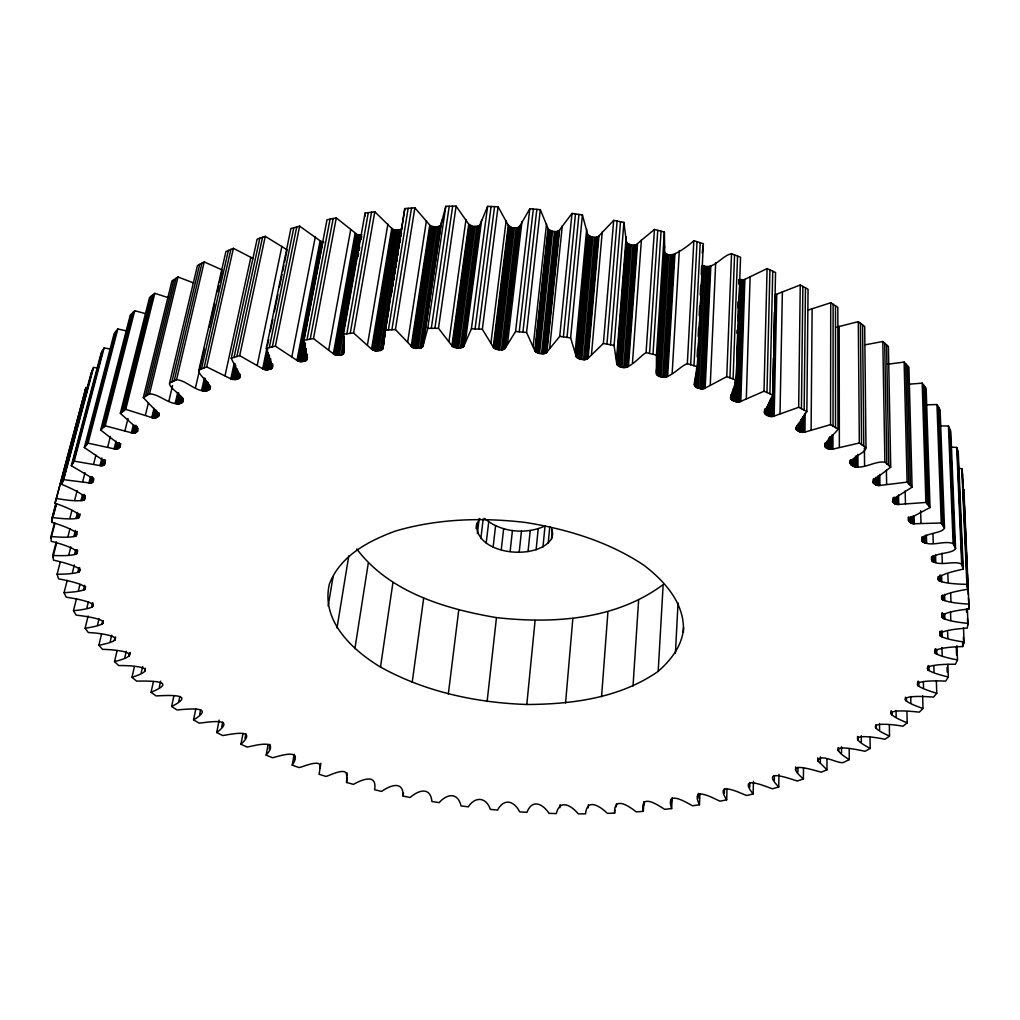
<?xml version="1.0" encoding="UTF-8"?>
<svg xmlns="http://www.w3.org/2000/svg" width="1020" height="1020" viewBox="0 0 1020 1020"><rect width="100%" height="100%" fill="white"/><g stroke="black" fill="none" stroke-linecap="round" stroke-linejoin="round"><path stroke-width="1.5" d="M807.7 310.207L830.726 302.749L837.841 307.339L837.968 429.101C834.959 435.017 814.355 448.417 831.937 449.272L831.95 434.966M831.937 449.272L832.945 449.093L832.957 434.788M837.968 429.101L833.034 426.105L833.123 304.266M826.799 447.997L826.812 441.634M347.081 772.969L346.558 782.467L353.468 784.367C361.488 779.815 377.515 772.867 374.595 789.748L381.62 791.405C389.895 785.464 403.614 780.032 403.078 796.072L410.206 797.5C418.481 790.041 430.414 786.471 431.919 801.465L439.123 802.651C447.117 793.611 457.827 792.106 461.027 805.902L468.282 806.846C475.116 796.187 486.323 797.041 490.314 809.37L497.594 810.071C504.084 797.818 514.093 800.827 519.69 811.856L526.983 812.328C532.198 798.507 542.742 803.811 549.066 813.361L556.333 813.59C559.903 798.277 571.608 805.825 578.34 813.884L585.569 813.845C587.112 797.155 600.563 806.782 607.423 813.386L614.601 813.106C613.747 795.205 629.455 806.603 636.238 811.882L643.327 811.346C639.731 792.451 658.129 805.226 664.67 809.344L671.644 808.567C665.053 788.919 686.358 802.574 692.618 805.787L699.465 804.742C689.686 784.635 713.936 798.622 719.967 801.172L726.661 799.871C713.63 779.56 740.635 793.369 746.64 795.511L753.13 793.955C736.835 773.746 766.224 786.803 772.484 788.804L778.744 786.968C759.275 767.053 790.615 779.089 797.385 781.014L803.403 778.923C780.848 759.518 813.641 770.215 821.215 772.178L826.939 769.819L826.978 758.689M827.972 448.698L827.985 440.755M828.852 449.029L828.877 437.899M829.846 449.233L829.859 436.522M833.034 426.105L830.535 424.626L830.726 302.749M830.879 449.323L830.905 436.598M826.939 769.819L820.335 763.164L820.36 756.878M824.785 446.428L824.797 443.241M825.269 446.964L825.282 443.789M825.932 447.436L825.945 442.667M820.335 763.164L817.721 761.009L817.747 757.873M817.721 761.009C820.335 752.326 839.154 764.936 843.846 762.271L849.252 759.645C821.036 741.808 855.002 749.203 865.113 751.294L870.162 748.412C839.498 732.232 873.171 736.631 884.875 739.283L889.529 736.134C856.685 721.191 889.287 723.626 902.981 726.227L907.201 722.836C872.291 708.594 903.286 710.303 919.262 712.164L922.998 708.518C886.507 695.78 915.106 695.576 933.555 697.119L936.768 693.243C899.117 682.138 924.502 680.098 945.668 681.13L948.319 677.025C910.018 667.679 931.337 663.956 955.447 664.262L957.487 659.94C919.135 652.443 935.467 647.266 962.701 646.553L964.091 642.039C926.326 636.429 936.819 630.156 967.279 628.09L967.967 623.398C931.413 619.637 935.404 612.739 968.987 608.966L968.962 604.12C934.141 602.093 931.285 595.144 967.699 589.279L962.612 473.879L961.822 468.677L958.825 468.333M320.101 767.945C322.728 757.21 300.237 768.226 298.834 767.512L292.255 765.178C303.973 747.469 279.238 756.139 272.57 757.732L266.169 755.17C281.112 737.779 253.521 745.99 247.12 747.061L240.949 744.281C259.106 727.49 228.99 734.795 222.628 735.522L216.712 732.526C237.991 716.563 205.836 722.619 199.193 723.129L193.558 719.929C217.846 705.037 184.212 709.525 176.957 709.907L171.641 706.503C198.772 692.784 164.156 695.678 156.034 695.895L151.062 692.299C180.833 679.932 145.885 681.079 136.565 681.105L131.975 677.318C163.99 667.016 129.514 665.295 118.69 665.588L114.52 661.623C148.601 652.953 115.183 649.447 102.561 649.383L98.851 645.265C134.704 638.265 102.956 633.139 88.332 632.54L85.106 628.269C122.744 622.429 92.884 616.998 76.156 615.124L73.465 610.725C112.187 606.709 85.336 599.989 66.185 597.197L64.069 592.684C103.39 590.529 80.35 582.803 58.586 578.85L57.094 574.247C96.466 573.941 78.068 565.564 53.524 560.171L52.683 555.492C91.507 556.984 78.565 548.416 51.153 541.25L51 536.533C88.638 539.695 81.855 531.496 51.612 522.214L52.186 517.484C88.051 522.112 87.886 514.922 55.054 503.179L56.38 498.474C90.053 504.339 96.53 498.78 61.582 484.296L63.699 479.642L89.887 483.008L92.208 482.549L93.483 480.917L92.565 478.303L71.311 465.694L74.23 461.155L100.942 465.757L103.428 465.413L104.996 463.832L104.461 461.18L84.316 447.563L88.064 443.152L115.094 449.042L117.721 448.813L119.99 446.875L118.843 444.095L100.661 430.058L105.226 425.825L132.37 433.015L135.124 432.926L137.776 431.09L137.011 428.26L120.334 413.355L125.728 409.351L152.745 417.868L155.614 417.907L158.635 416.211L158.291 413.355L143.323 397.634L149.532 393.911C160.293 393.886 171.079 407.401 181.891 402.76C187.31 397.035 168.772 389.066 169.562 383.099L176.562 379.695C187.297 380.46 197.09 393.733 208.156 390.328C216.036 385.981 197.051 375.424 198.925 369.928L206.677 366.881L231.757 379.3L237.609 379.07L239.483 378.178L240.095 376.431L231.247 358.288L239.7 355.648L263.581 369.278L266.666 369.903L271.014 368.934L272.519 367.481L272.455 366.193L266.296 348.343L275.387 346.162L297.802 360.927L300.862 361.705L305.464 360.965L307.377 358.313L303.82 340.272L313.471 338.576L334.139 354.373L337.161 355.304L341.981 354.807L344.339 352.27L343.485 334.19L353.608 332.992L371.548 349.146L375.207 350.803L380.205 350.548L382.844 348.802L384.91 330.2L388.403 329.957L395.416 329.536L412.679 347.578L415.739 348.419L421.591 347.718L423.007 346.06L427.711 328.389L445.791 206.32L456.106 206.116L468.741 224.209L472.846 226.427L477.755 226.274L479.91 224.948L487.611 206.371L498.066 206.741L508.291 225.331L512.129 227.753L517.102 227.881L519.461 226.682L529.826 208.743L540.319 209.686L548.39 229.309L552.572 231.362L556.537 231.616L559.075 230.558L572.003 213.422L582.407 214.94L587.775 234.727L591.689 236.984L595.642 237.443L598.332 236.551L613.696 220.371L623.908 222.424L626.344 241.498L616.756 363.898C625.783 375.373 639.03 356.567 646.068 352.576L654.457 229.474L664.364 232.063L664.619 246.292L656.408 374.008C666.188 384.54 678.721 366.409 687.34 363.694L697.31 366.741L694.39 384.553L696.469 387.511L701.212 388.9L704.335 388.531L726.775 376.635L736.223 380.116L730.499 398.042L733.099 400.771L736.746 401.969L739.895 401.765L763.993 391.234L772.854 395.084L764.439 412.335L766.606 415.127L770.036 416.479L773.185 416.428L798.673 407.299L806.858 411.481L795.906 427.915L796.314 429.764L799.871 431.932L804.946 432.097L830.535 424.626M811.104 430.006L812.124 308.537M802.893 432.429L803.072 416.67M803.951 432.327L804.143 415M804.155 410.078L805.481 287.831L800.254 284.988L774.856 294.895L774.677 302.8M804.946 432.097L805.137 413.189M806.858 411.481L808.069 289.272L805.481 287.831M803.403 778.923L803.505 767.881M798.673 407.299L800.254 284.988M798.583 431.269L798.685 423.389M795.625 770.036L795.664 766.861M799.871 431.932L799.986 422.484M800.815 432.225L800.968 419.628M801.427 408.688L802.88 286.403M797.882 772.216L797.933 767.474M801.835 432.391L802 418.213M796.314 429.764L796.365 426.615M796.888 430.3L796.951 425.569M797.627 430.746L797.704 424.447M778.744 786.968L778.974 774.256M780.007 413.725L782.378 291.847M774.307 780.249L774.397 775.531M770.036 416.479L770.431 399.1M771.082 416.594L771.515 397.634M772.153 416.581L773.453 358.109M773.657 348.623L774.46 312.286M772.854 395.084L775.557 272.519L767.091 268.579L744.001 279.773L739.105 279.48L738.977 282.642M773.185 416.428L775.837 294.729M774.154 416.147L776.755 294.423M765.14 414.197L765.255 409.453M765.79 414.706L765.943 408.382M766.963 392.509L769.934 269.879M766.606 415.127L766.798 407.222M767.652 415.612L767.907 404.558M769.042 416.224L769.373 402.007M769.921 393.796L772.752 271.192M753.13 793.955L753.448 781.333M763.993 391.234L767.091 268.579M764.452 412.985L764.528 409.823M764.694 413.61L764.809 408.867M737.702 330.301L735.713 401.765L740.01 279.811M737.957 320.764L738.493 301.716M738.977 284.236L739.105 279.48M749.751 787.236L749.878 782.493M746.296 398.68L750.146 276.509M724.327 793.203L724.481 788.485M737.817 402.046L742.012 280.079M738.875 401.969L743.032 279.99M739.895 401.765L744.001 279.773M726.661 799.871L727.03 788.728M740.813 401.434L744.88 279.416M733.087 378.943L737.562 256.084L731.531 253.75C721.675 255.433 713.388 270.938 702.487 265.327L696.469 387.511M733.099 400.771L733.558 388.097M736.223 380.116L740.558 257.269L737.562 256.084M736.746 401.969L740.992 280.015M729.938 377.782L734.553 254.911M730.613 398.692L730.728 395.531M730.945 399.33L731.123 394.574M731.493 399.904L731.722 393.554M732.22 400.388L732.564 390.877M726.775 376.635L731.531 253.75M734.221 401.217L735.05 380.664M736.95 333.234L737.077 330.072M737.97 307.938L738.225 301.614M698.152 798.15L698.356 793.381M699.465 804.742L699.924 793.662M710.251 385.088L715.696 262.675M705.19 388.148L710.838 265.914M700.166 388.735L706.019 266.577M701.212 388.9L707.038 266.73M702.296 388.913L708.071 266.73M703.354 388.786L709.078 266.59M704.335 388.531L710.022 266.322M683.349 632.234C685.185 603.827 665.116 581.591 644.066 565.361C608.57 541.645 567.311 529.176 525.478 522.469C481.886 517.357 437.389 518.632 395.084 531.165C368.233 541.11 340.183 555.811 329.358 584.128C320.943 620.81 352.002 649.867 380.498 667.054C425.136 691.84 476.085 702.742 526.804 704.488C572.284 704.31 620.045 697.986 658.193 671.351C671.147 659.902 682.533 645.341 683.578 627.478M695.653 387.052L696.609 368.003M697.157 356.898L697.553 348.955M698.177 336.268L698.572 328.325M699.197 315.639L699.669 306.115M700.23 295.009L700.702 285.485M701.25 274.38L701.645 266.437M697.31 366.741L703.379 243.729L693.855 240.656C691.165 243.601 661.84 267.75 664.619 246.292M697.399 387.855L703.392 265.684M698.585 388.25L704.514 266.08M671.351 802.077L671.504 798.915M671.644 808.567L672.206 797.551M693.995 365.708L700.217 242.696M694.378 385.216L694.62 380.46M694.594 385.879L694.824 381.11M695.028 386.491L695.576 375.385M695.551 380.179L695.793 375.411M687.34 363.694L693.855 240.656M675.431 653.131L678.032 602.973M690.668 364.701L697.043 241.663M658.193 671.351L663.153 584.587C615.838 619.93 553.261 623.934 496.472 617.61C445.281 608.914 389.359 592.237 356.796 549.002M643.327 811.346L643.888 801.809M644.015 804.997L644.206 801.847M672.18 373.09L679.32 250.55M663.778 377.4L671.262 255.115M664.861 377.362L672.295 255.064M665.881 377.183L673.276 254.873M666.825 376.877L674.182 254.528M667.628 376.444L674.947 254.082M658.831 376.227L666.532 253.942M659.825 376.533L667.475 254.248M661.062 376.877L668.661 254.592M662.707 377.298L670.229 255.013M656.408 374.008L656.447 355.164L664.364 232.063M656.421 371.752L657.237 359.04M657.428 355.853L658.244 343.141M658.448 339.966L659.264 327.242M659.468 324.067L660.284 311.355M660.488 308.167L661.291 295.456M661.495 292.281L662.312 279.569M662.515 276.382L663.331 263.67M663.535 260.495L664.147 250.958M656.714 374.671L664.517 252.335M657.25 375.271L665.027 252.96M657.964 375.806L665.703 253.508M656.447 355.164L653.004 354.284L661.075 231.196M633.025 686.065L638.609 600.232M614.601 813.106L614.818 809.944M616.258 806.909L616.475 803.773M653.004 354.284L649.536 353.43L657.772 230.329M632.464 362.852L641.376 240.261L654.457 229.474M626.841 367.302L635.983 244.953L641.376 240.261M627.721 366.945L636.824 244.57M628.447 366.473L637.525 244.06M588.183 807.827L588.425 804.665M622.009 367.238L631.354 244.927L627.504 243.474L626.344 241.498M623.704 367.582L632.974 245.259L631.354 244.927M624.788 367.633L634.006 245.31L635.983 244.953M625.846 367.544L635.026 245.208M601.57 696.711L607.933 611.656M617.355 365.224L626.917 242.875M617.98 365.81L627.504 243.474M618.77 366.308L628.256 243.984M619.701 366.703L629.149 244.379M620.721 366.958L630.13 244.647M616.756 363.898L614.078 345.512L623.908 222.424M616.539 359.346L626.165 236.767M616.947 364.573L626.522 242.212M614.078 345.512L610.521 344.798L620.517 221.722M610.521 344.798L606.951 344.11L617.113 221.034M582.407 214.94L570.626 337.913L576.389 357.025L580.507 359.244L584.626 359.716L587.431 358.874L603.381 343.434L613.696 220.371M967.699 589.279L966.896 584.32C934.192 583.822 924.579 577.435 963.262 569.147L961.669 564.098C953.177 559.891 938.285 567.579 931.566 560.018C932.28 551.96 951.634 554.6 955.574 548.709L953.139 543.609C944.023 539.797 929.539 548.072 921.952 540.766C921.124 532.759 941.575 534.161 944.507 528.118L941.243 523.005L913.282 523.77L909.177 521.513L908.488 520.136L909.394 518.555L930.023 507.526L925.905 502.452L897.715 504.517L894.948 503.893L892.487 501.572L893.571 498.895L912.097 487.139L907.111 482.141L878.921 485.558L876.027 485.061L873.184 482.791L873.859 480.012L890.728 467.134L884.901 462.251C874.229 460.351 861.224 471.584 851.33 465.018C846.46 458.656 866.005 453.632 865.98 447.716L864.679 326.502L858.304 321.657L836.719 327.114M565.564 702.895L572.845 618.464M559.878 807.763L560.146 804.601M591.485 354.488L602.246 231.961M585.671 359.563L596.636 237.277M586.615 359.282L597.542 236.984M587.431 358.874L598.332 236.551M588.081 358.351L598.944 236.002M580.507 359.244L591.689 236.984M581.808 359.461L592.952 237.201M583.542 359.716L594.596 237.456M584.626 359.716L595.642 237.443M576.096 356.35L587.507 234.026M576.389 357.025L587.775 234.727M576.899 357.663L588.26 235.378M577.6 358.224L588.922 235.951M578.467 358.683L589.751 236.423M579.449 359.027L590.682 236.78M575.178 351.76L586.666 229.27M476.595 523.897C474.988 555.033 537.132 561.255 551.527 538.828L552.394 529.737M570.626 337.913L567.005 337.39L578.952 214.417M548.199 543.303L549.806 526.69M540.319 209.686L526.562 332.482L535.181 351.454L539.567 353.481L543.711 353.749L546.35 352.754L559.738 336.37L572.003 213.422M526.804 704.488L535.092 620.453M567.005 337.39L563.371 336.868L575.484 213.919M542.959 547.051L545.037 525.963C525.784 534.837 500.642 532.325 484.436 518.364M536.099 549.869L538.216 528.819M528.041 551.591L530.209 530.566M549.691 348.139L562.3 225.726M543.711 353.749L556.537 231.616M544.718 353.545L557.494 231.4M545.611 353.213L558.361 231.043M546.35 352.754L559.075 230.558M546.911 352.206L559.61 229.984M539.567 353.481L552.572 231.362M519.218 552.139L521.449 531.139M541.556 353.71L554.472 231.591M542.64 353.8L555.517 231.68M534.786 350.778L548.02 228.62M535.181 351.454L548.39 229.309M535.78 352.066L548.951 229.933M536.558 352.589L549.691 230.482M537.476 353.022L550.57 230.915M538.496 353.315L551.539 231.208M510.127 551.501L512.422 530.502M533.179 346.201L546.516 223.877M487.126 701.467L496.472 617.61M498.066 206.741L482.345 329.256L493.731 347.909L498.359 349.733L502.478 349.796L504.925 348.661L515.584 331.474L522.903 332.137L536.826 209.355M501.279 549.678L503.638 528.692M493.157 546.809L495.58 525.797M519.244 331.793L533.32 209.049M515.584 331.474L529.826 208.743M507.488 343.842L521.972 221.646M486.208 543.01L488.695 521.985M502.478 349.796L517.102 227.881M480.853 538.522L483.2 518.95M503.434 349.541L518.02 227.613M504.262 349.159L518.823 227.205M504.925 348.661L519.461 226.682M505.384 348.075L519.907 226.07M497.275 349.63L512.129 227.753M498.359 349.733L513.162 227.855M477.385 533.562L479.209 518.491M499.685 349.822L514.437 227.932M501.432 349.898L516.107 227.995M493.234 347.259L508.291 225.331M493.731 347.909L508.75 226.006M494.407 348.496L509.401 226.606M495.248 348.993L510.204 227.116M496.217 349.375L511.122 227.498M490.951 342.733L506.149 220.651M448.328 693.995L458.745 610.087M702.232 253.049L703.188 245.284M456.106 206.116L438.485 328.287L452.472 346.456L458.605 348.062L463.577 346.647L471.418 328.81L478.699 329.09L494.572 206.601M475.065 328.95L491.092 206.486M465.362 341.662L481.669 219.759M471.418 328.81L487.611 206.371M460.339 348.062L476.786 226.453M461.346 347.897L477.755 226.274M462.238 347.603L478.622 225.955M463.003 347.17L479.349 225.509M403.078 796.072L403.499 792.948M463.577 346.647L479.91 224.948M463.934 346.022L480.267 224.311M455.149 347.794L471.826 226.223M456.208 347.986L472.846 226.427M457.291 348.05L473.879 226.465M412.195 682.367L423.67 598.192M458.605 348.062L475.142 226.478M451.898 345.818L468.741 224.209M452.472 346.456L469.276 224.859M453.237 347.004L470.003 225.42M454.142 347.463L470.857 225.892M448.966 341.381L465.987 219.619M445.791 206.32L440.806 225.369L436.356 227.167L430.389 225.853L414.872 207.812L404.812 208.577L398.718 247.72M427.711 328.389L434.89 328.3L452.663 206.167M380.498 667.054L392.955 582.382M431.294 328.338L449.221 206.244M422.255 347.259L440.347 225.968M422.739 346.698L440.806 225.369M423.007 346.06L441.826 220.078M418.098 348.381L436.356 227.167M419.794 348.292L437.962 227.052M420.75 348.075L438.893 226.822M421.591 347.718L439.697 226.453M412.679 347.578L431.167 226.389M346.558 782.467L347.284 777.763M413.635 347.998L432.072 226.81M414.668 348.279L433.067 227.09M415.739 348.419L434.099 227.23M416.81 348.419L435.106 227.218M411.187 346.456L429.751 225.229M411.85 347.068L430.389 225.853M407.656 342.159L426.424 220.792M354.896 648.669L368.245 563.32M391.909 329.74L411.519 208.054M395.416 329.536L414.872 207.812M388.403 329.957L408.153 208.309M320.854 763.279L319.081 774.282L325.839 776.399C327.968 776.513 347.769 765.484 346.596 776.08M380.205 350.548L400.031 229.755L402.199 228.544M381.11 350.281L400.898 229.474M381.875 349.898L404.812 208.577M383.036 343.651L398.208 250.869M336.995 628.027L348.776 555.951M382.462 349.401L384.005 339.979M384.514 336.842L385.024 333.706M385.534 330.556L386.044 327.42M386.567 324.284L387.077 321.147M387.587 318.01L388.097 314.861M388.607 311.725L389.13 308.588M391.693 292.893L392.203 289.756M392.713 286.62L393.223 283.471M393.745 280.334L394.255 277.198M394.765 274.061L395.275 270.925M395.798 267.776L396.308 264.639M396.818 261.502L397.328 258.366M397.838 255.23L398.361 252.08M398.871 248.944L399.381 245.807M399.891 242.671L400.414 239.534M400.924 236.385L401.434 233.248M382.844 348.802L384.119 340.961M384.642 337.811L385.152 334.675M383.01 348.151L384.03 341.878M344.301 340.782L341.981 354.807L344.199 342.312M361.067 239.483L361.59 236.372L361.029 239.483M375.207 350.803L395.237 230.061L400.031 229.755M376.278 350.893L396.27 230.15M377.323 350.829L397.264 230.087M378.573 350.727L398.463 229.959M328.147 606.109L333.094 576.555M371.548 349.146L391.744 228.391L374.799 211.765L365.083 213.091L343.485 334.19M372.274 349.72L392.445 228.977L391.744 228.391M373.167 350.204L393.286 229.462L392.445 228.977M374.161 350.561L394.23 229.831L393.286 229.462M367.442 345.015L387.88 224.119M292.255 765.178L294.104 754.29M294.27 758.944L294.805 755.82M341.024 354.973L344.263 336.243M358.058 256.657L358.594 253.534M359.142 250.41L359.678 247.286M353.608 332.992L374.799 211.765M476.047 528.436L476.914 523.413L479.986 518.81M350.23 333.374L371.56 212.198M343.689 347.743L344.25 344.62M342.822 354.488L344.199 346.685M346.851 333.769L368.309 212.632M343.498 354.067L344.339 349.375M336.09 355.126L357.701 234.906L336.281 217.91L327.012 219.772L303.82 340.272M337.161 355.304L358.721 235.084L361.845 234.804M266.169 755.17L268.132 744.243M338.206 355.342L359.728 235.123M339.214 355.228L360.685 234.995M269.203 749.062L270.045 744.358M333.336 353.838L355.075 233.593M334.139 354.373L355.84 234.154M335.07 354.807L356.732 234.587M328.72 349.898L350.714 229.551M245.004 738.327L245.871 733.673M240.949 744.281L242.977 733.469M310.246 339.125L333.17 218.522M306.242 360.621L307.428 354.399M306.841 360.149L307.428 357.038M313.471 338.576L336.281 217.91M300.862 361.705L304.445 343.064M301.894 361.692L305.464 343.039M302.851 361.539L305.528 347.552M307.02 339.685L330.085 219.134M303.998 361.297L306.37 348.865M305.464 360.965L306.65 354.743M296.947 360.43L320.089 240.784L299.663 226.147L290.917 228.493L266.296 348.343M297.802 360.927L320.905 241.294L320.089 240.784M298.771 361.309L321.835 241.689L320.905 241.294M299.816 361.577L322.817 241.957L321.835 241.689M221.799 726.763L222.704 722.096M271.932 364.255L271.014 368.934L271.945 364.293M216.712 732.526L219.147 720.107M291.873 356.719L315.295 236.971M275.387 346.162L299.663 226.147M271.702 368.551L272.633 363.911M272.212 368.054L272.837 364.969M265.621 369.826L268.77 354.373M266.666 369.903L269.497 355.993M267.661 369.839L269.854 359.014M272.34 346.876L296.731 226.912M268.553 369.635L270.759 358.81M199.69 714.395L200.634 709.767M262.675 368.819L266.794 348.738M267.431 345.64L268.693 339.456M270.287 331.729L272.824 319.375M274.405 311.648L277.899 294.64M279.48 286.913L282.017 274.558M282.655 271.46L283.917 265.276M284.554 262.191L287.092 249.823L265.276 236.334L257.129 239.139L231.247 358.288M263.581 369.278L267.699 349.184M264.575 369.61L268.056 352.614M269.318 347.603L293.824 227.702M193.558 719.929L195.789 709.002M257.219 365.377L281.915 246.279M269.624 369.342L271.231 361.603M178.819 701.237L179.8 696.583M239.483 378.178L240.146 375.054M171.641 706.503L173.935 695.678M239.7 355.648L265.276 236.334M234.829 379.772L237.163 368.87M235.773 379.657L237.775 370.311M236.614 379.414L238.272 371.624M237.609 379.07L238.935 372.835M238.871 378.598L239.866 373.919M234.039 357.395L259.832 238.195M230.813 378.892L234.166 363.324M231.757 379.3L235.11 363.732M236.857 356.515L262.548 237.252M232.764 379.58L235.773 365.581M233.809 379.746L236.143 368.858M159.298 687.327L160.637 681.169M151.062 692.299L153.421 681.564M225.025 375.717L250.844 257.346L233.401 248.319L225.904 251.545L198.925 369.928M207.251 390.724L208.641 384.527M144.725 671.326L145.427 668.215M208.156 390.328L209.202 385.688M209.317 389.793L210.005 386.695M209.84 389.347L210.528 386.248M202.559 390.839L205.339 378.471M203.579 391.081L206.002 380.256M141.257 672.703L142.66 666.493M204.599 391.195L206.677 381.913M205.581 391.17L207.659 381.888M206.486 391.004L208.208 383.265M204.064 367.889L230.877 249.377M206.677 366.881L233.401 248.319M201.59 390.481L204.37 378.101M181.891 402.76L182.95 398.157M195.534 387.6L204.344 348.916M209.278 327.242L214.57 304.036M217.387 291.656L218.79 285.472M219.491 282.374L221.965 271.537M201.488 368.896L228.378 250.461M131.975 677.318L134.423 666.506M128.66 656.166L129.374 653.081M129.145 655.924L129.859 652.838M129.476 655.618L130.177 652.545M179.979 403.729L181.407 397.583M180.68 403.41L182.095 397.252M124.861 657.39L126.276 651.232M114.52 661.623L117.032 650.9M175.185 403.435L177.697 392.687M176.167 403.754L178.678 393.006M177.187 403.945L179.341 394.727M178.194 404.009L179.979 396.321M179.137 403.933L180.922 396.244M114.367 640.381L115.082 637.322M114.903 640.165L115.617 637.105M176.562 379.695L204.242 261.936L222.322 269.994M169.562 383.099L197.459 265.544L204.242 261.936M110.236 641.452L111.703 635.243M171.87 381.952L199.703 264.333M168.938 400.86L172.571 385.496M174.203 380.817L201.96 263.122M156.391 417.664L157.501 413.023M157.016 417.308L158.125 412.666M158.1 416.606L158.827 413.521M158.635 416.211L159.375 413.113M551.527 538.828L552.712 533.855L551.667 528.692M101.974 624.049L102.714 620.963M151.75 417.601L153.982 408.331M102.561 623.845L103.313 620.772M152.745 417.868L154.606 410.142M98.851 645.265L101.439 634.44M153.752 418.009L155.601 410.282M154.721 418.022L156.57 410.295M155.614 417.907L157.093 411.723M97.525 624.941L99.016 618.783M147.441 395.148L175.976 278.307L178.003 276.994L193.66 282.974M149.532 393.911L178.003 276.994M145.375 415.331L148.384 402.964M85.106 628.269L88.128 615.991M133.352 433.117L135.239 425.442M91.647 607.206L92.769 602.616M134.283 433.079L136.17 425.416M143.323 397.634L171.959 280.933L175.976 278.307M92.284 607.04L93.037 603.98M135.124 432.926L136.629 426.781M135.839 432.646L137.343 426.513M136.387 432.263L137.509 427.661M145.375 396.385L173.961 279.62M137.317 431.524L138.057 428.451M86.878 607.92L88.396 601.8M131.376 432.811L133.276 425.136M132.37 433.015L134.257 425.353M83.525 589.955L84.685 585.327M118.83 448.099L119.99 443.47M119.608 447.321L120.373 444.223M84.214 589.815L84.991 586.729M119.99 446.875L120.755 443.776M84.775 589.586L85.552 586.487M124.924 430.848L127.984 418.582M73.465 610.725L76.538 598.51M78.463 590.452L80.006 584.281M114.112 448.876L116.05 441.163M123.904 410.678L153.025 294.729L154.81 293.327L169.244 297.993M115.094 449.042L116.65 442.871M125.728 409.351L154.81 293.327M116.05 449.081L117.606 442.922M116.943 449.004L118.486 442.833M117.721 448.813L119.263 442.642M118.358 448.507L119.518 443.878M104.371 464.648L105.532 460.058M77.749 572.36L78.922 567.757M78.502 572.245L79.662 567.643M79.114 572.042L79.891 568.969M120.334 413.355L149.532 297.547L153.025 294.729M122.107 412.016L151.266 296.131M76.487 553.987L77.265 550.94M76.87 553.643L77.647 550.583M72.407 572.641L74.358 564.965M99.986 465.63L101.923 457.98M100.942 465.757L102.497 459.637M101.86 465.757L103.415 459.637M102.701 465.643L104.257 459.523M107.648 447.232L110.389 436.433M103.428 465.413L104.588 460.823M103.989 465.069L105.149 460.479M103.683 427.227L133.212 312.209L134.729 310.73L146.332 313.841M76.015 536.099L77.201 531.471M89.887 483.008L91.468 476.863M90.767 482.97L92.348 476.825M105.226 425.825L134.729 310.73M91.558 482.817L92.731 478.201M92.208 482.549L93.394 477.934M64.069 592.684L67.218 580.367M92.692 482.192L93.483 479.119M74.486 554.523L75.659 549.933M92.998 481.759L93.789 478.673M75.276 554.447L76.436 549.856M75.952 554.268L77.125 549.678M75.964 518.53L77.545 512.397M80.975 500.616L82.543 494.509M76.844 518.517L78.03 513.927M81.88 500.642L83.449 494.547M77.622 518.402L78.808 513.812M100.661 430.058L130.241 315.18L133.212 312.209M68.876 554.561L70.839 546.937M78.298 518.185L79.088 515.125M82.709 500.565L84.29 494.47M73.848 536.533L75.429 530.375M78.808 517.88L79.598 514.807M79.152 517.484L80.096 513.952M83.449 500.386L84.622 495.809M102.153 428.642L131.72 313.688M74.677 536.494L75.862 531.866M84.023 500.093L85.208 495.516M84.443 499.711L85.221 496.663M88.944 482.932L90.525 476.786M93.547 464.291L95.905 455.111M75.416 536.341L76.602 531.726M69.921 518.058L71.923 510.395M74.753 499.864L77.137 490.722M57.094 574.247L60.269 561.994M68.008 536.329L69.997 528.628M82.607 481.899L85.004 472.668M84.316 447.563L114.138 333.655L117.835 329.001L126.493 330.888M85.54 446.084L115.349 332.099M86.789 444.618L116.573 330.544M88.064 443.152L117.835 329.001M52.683 555.492L56.291 541.786M52.951 557.06L56.546 543.354M51 536.533L54.672 522.699M51.038 538.114L54.697 524.28M71.311 465.694L101.197 352.767L104.104 347.973L110.287 349.006M72.267 464.176L102.14 351.161M73.236 462.659L103.109 349.567M74.23 461.155L104.104 347.973M55.054 503.179L86.037 387.294L56.38 498.474M52.186 517.484L55.858 503.714M51.982 519.065L56.049 503.765M51.79 520.633L56.266 503.829M51.612 522.214L52.428 519.154M53.244 516.107L56.495 503.893M61.582 484.296L91.379 372.351L93.534 367.455L98.073 368.003M62.271 482.74L92.08 370.719M62.972 481.198L92.794 369.087M63.699 479.642L93.534 367.455M84.647 392.241L85.552 388.939M832.945 449.093L859.337 443.011L865.98 447.716M864.845 344.862L882.81 341.509L888.407 346.545L890.728 467.134M887.527 364.255L904.128 362.075L908.922 367.264L912.097 487.139M908.629 384.221L922.195 383.15L926.16 388.429L930.023 507.526M926.517 404.838L936.959 404.532L940.121 409.861L944.507 528.118M434.89 328.3L438.485 328.287M940.504 425.875L948.46 426.028L950.806 431.358L955.574 548.709M632.974 245.259L634.006 245.31M478.699 329.09L482.345 329.256M950.512 447.053L956.722 447.461L958.277 452.752L963.262 569.147M522.903 332.137L526.562 332.482M322.817 241.957L323.837 242.072M559.738 336.37L563.371 336.868M357.701 234.906L358.721 235.084M603.381 343.434L606.951 344.11M394.23 229.831L395.237 230.061M646.068 352.576L649.536 353.43M250.844 257.346L253.036 258.647M969 607.359L963.887 489.511L964.282 502.554M964.423 505.729L965.264 524.79M965.404 527.965L966.322 548.607M966.463 551.782L967.304 570.843M967.444 574.018L968.362 594.673M968.503 597.847L968.987 608.966M962.115 470.411L967.457 587.622M961.822 468.677L966.896 584.32M967.355 609.208L967.967 623.398M967.075 609.208L967.202 612.357M967.483 618.668L967.763 624.967M966.769 609.208L966.909 612.357M966.45 609.208L966.59 612.357M957.78 450.993L962.752 567.464M957.257 449.233L962.217 565.781M956.722 447.461L961.669 564.098M963.492 627.784L964.091 642.039M963.377 637.219L963.645 643.543M962.574 643.39L962.701 646.553M950.041 429.586L954.784 547M949.263 427.801L953.968 545.305M948.46 426.028L953.139 543.609M956.913 645.622L957.487 659.94M956.263 647.075L956.569 655.019M950.665 593.347L950.971 601.303M950.512 612.051L950.806 619.943M947.873 574.285L948.166 582.203M947.606 631.66L947.835 637.997M939.088 408.076L943.449 526.409M947.86 664.415L948.319 677.025M938.043 406.304L942.352 524.701M944.584 594.265L944.813 600.627M947.057 667.386L947.223 672.103M944.724 614.295L944.89 619.025M936.959 404.532L941.243 523.005M943.755 595.68L943.933 600.448M941.97 553.299L942.301 562.747M943.882 614.091L944.048 618.834M942.977 595.412L943.143 600.193M943.156 613.81L943.334 618.541M941.587 575.433L941.817 581.77M942.327 595.068L942.493 599.836M941.906 596.241L942.008 599.428M942.582 613.441L942.748 618.184M941.6 595.782L941.715 598.969M942.161 613.02L942.34 617.763M940.669 575.305L940.886 581.63M942.008 613.084L942.11 617.304M941.957 630.538L942.187 636.888M939.828 575.063L940.057 581.387M941.919 647.534L942.199 655.388M941.231 631.903L941.396 636.658M939.178 576.313L939.343 581.068M938.68 577.498L938.782 580.66M940.567 631.584L940.733 636.34M938.119 576.542L938.413 580.202M940.057 631.214L940.21 635.97M939.764 632.375L939.879 635.549M935.518 554.714L935.786 562.581M934.613 556.193L934.83 562.479M933.733 555.976L933.937 562.275M932.956 533.575L933.274 543.086M936.679 649.37L936.832 654.088M932.956 555.683L933.172 561.969M935.939 649.115L936.105 653.833M932.382 556.869L932.535 561.586M935.34 648.796L935.493 653.501M936.347 680.569L936.768 693.243M931.936 556.41L932.089 561.14M934.945 649.982L935.047 653.119M931.719 557.494L931.821 560.643M931.464 556.869L931.566 560.018M924.859 386.669L928.672 505.831M933.848 665.716L934.052 672.027M923.534 384.91L927.307 504.135M922.195 383.15L925.905 502.452M926.389 535.283L926.632 543.201M925.408 535.219L925.65 543.15M928.85 665.818L928.99 670.548M924.528 536.635L924.719 542.971M928.174 665.537L928.315 670.28M923.699 536.354L923.878 542.704M927.677 666.787L927.766 669.936M923.049 537.578L923.189 542.334M922.513 537.132L922.654 541.888M922.169 536.635L922.309 541.39M921.863 537.591L921.952 540.766M920.639 510.752L921.009 523.362M923.368 681.513L923.546 687.85M922.641 695.793L922.998 708.518M918.688 681.462L918.816 686.231M914.086 515.916L914.303 523.783M918.064 681.169L918.191 685.937M917.63 682.405L917.707 685.58M913.078 515.89L913.282 523.77M912.148 517.331L912.313 523.642M907.341 365.53L910.465 485.469M911.268 517.089L911.434 523.387M910.503 516.745L910.669 523.043M909.942 517.892L910.057 522.622M905.747 363.796L908.794 483.799M909.509 517.395L909.636 522.125M909.088 518.351L909.177 521.513M908.527 517.522L908.603 520.684M908.412 516.974L908.488 520.136M904.128 362.075L907.111 482.141M910.72 696.52L910.873 702.793M905.161 491.053L905.467 503.752M906.946 711.807L907.201 722.836M906.41 697.897L906.474 701.046M905.837 697.591L905.9 700.74M905.416 697.234L905.479 700.383M898.531 494.968L898.735 504.492M897.549 496.587L897.715 504.517M896.542 496.498L896.707 504.428M895.636 497.875L895.777 504.211M894.821 497.556L894.948 503.893M894.132 497.148L894.259 503.485M893.66 498.244L893.762 503M893.099 497.632L893.188 502.388M896.044 710.506L896.159 716.831M886.558 344.862L888.815 465.502M892.066 711.794L892.117 714.956M891.544 711.475L891.607 714.637M884.697 343.179L886.865 463.883M891.008 710.723L891.25 714.28M886.393 470.233L886.635 484.423M882.81 341.509L884.901 462.251M889.338 725.054L889.529 736.134M879.788 474.466L879.954 485.482M878.781 476.111L878.921 485.558M877.761 476.072L877.901 485.507M876.805 477.475L876.919 485.341M875.925 477.181L876.027 485.061M879.508 723.55L879.597 729.899M875.185 478.367L875.275 484.666M874.293 479.17L874.357 483.901M873.63 478.571L873.694 483.301M873.145 479.642L873.184 482.791M875.874 724.761L875.912 727.936M870.034 737.256L870.162 748.412M864.399 448.124L864.577 465.553M862.576 324.883L863.787 446.148M860.446 323.263L861.568 444.58M858.304 321.657L859.337 443.011M861.288 735.7L861.339 741.999M857.896 454.295L857.999 466.956M856.889 456.004L856.978 467.083M857.986 736.81L858.011 739.959M855.844 456.004L855.933 467.083M857.59 736.465L857.616 739.615M854.849 457.457L854.913 466.956M853.918 458.796L853.969 466.701M853.115 460.02L853.153 466.344M852.07 460.849L852.095 465.604M851.305 460.275L851.33 465.018M850.718 459.778L850.744 464.533M850.349 460.81L850.361 463.972M850.17 460.224L850.183 463.386M849.201 748.591L849.252 759.645M841.525 746.755L841.538 753.091M839.167 326.362L839.358 447.346M838.567 747.813L838.567 750.988M838.223 747.469L838.223 750.643M835.495 305.796L835.507 427.597M365.083 213.091L365.083 216.227M183.217 399.292L182.516 402.39L183.23 399.317"/></g></svg>
